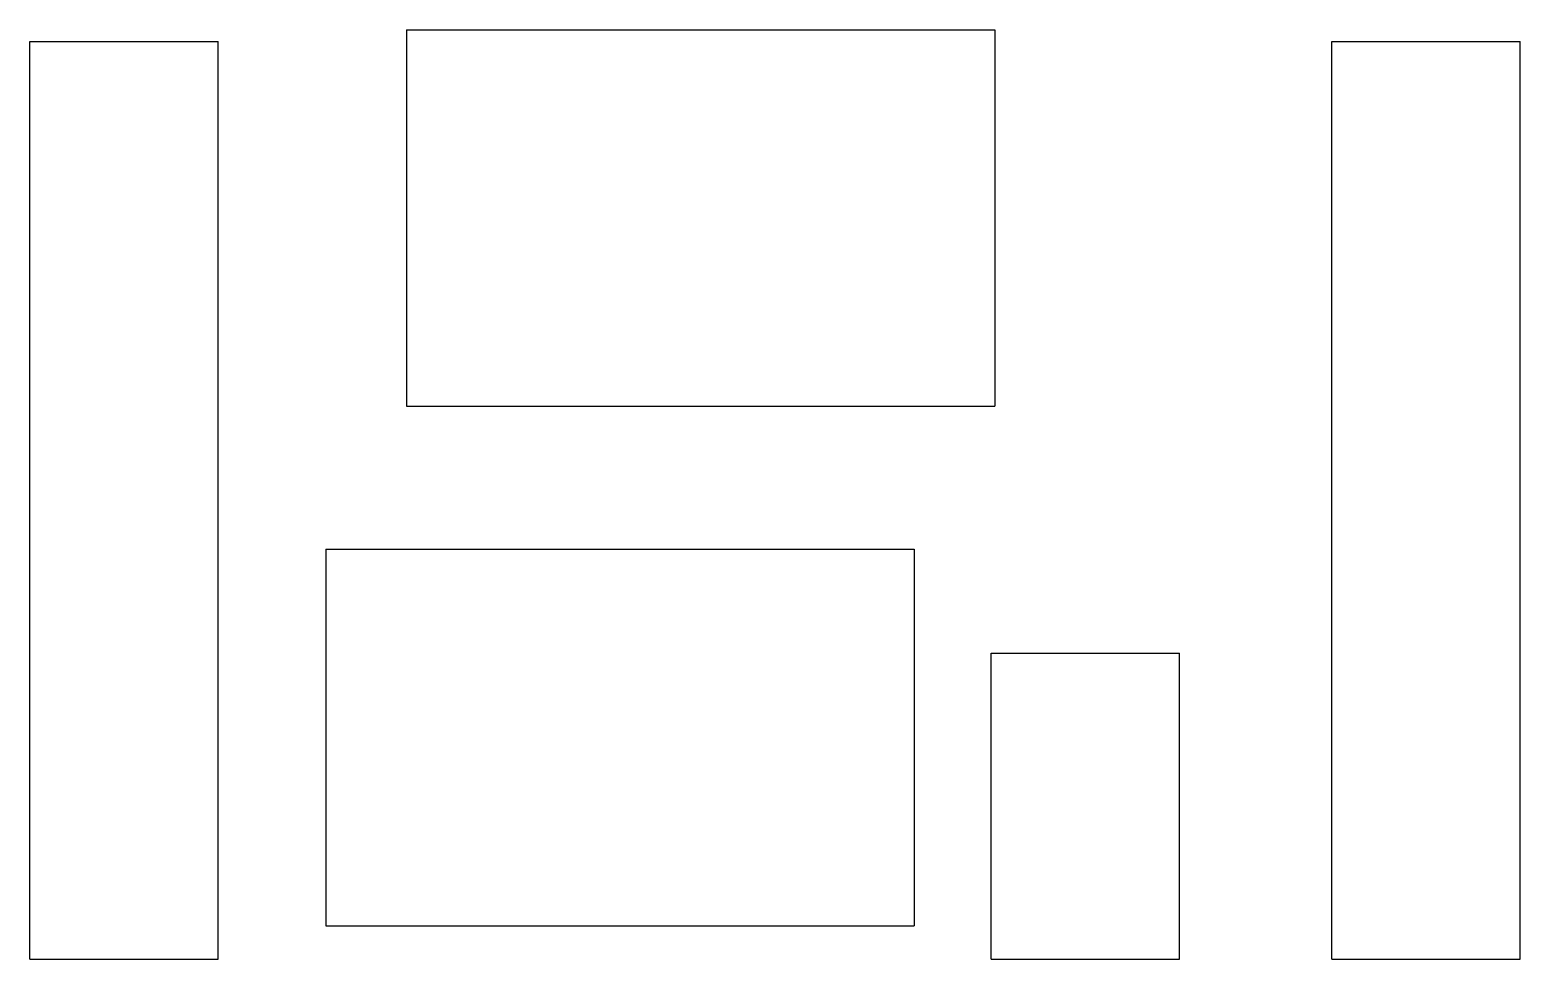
# Model space of a CAD drawing. Extents: x 0 to 63.3, y 0 to 39.5.
import ezdxf

# ---------------------------------------------------------------- set-up
doc = ezdxf.new("R2010")
doc.units = 0
doc.layers.add('MODELSKETCH_VISIBLE', color=7, linetype='CONTINUOUS')

msp = doc.modelspace()

# ---------------------------------------------------------------- linework, layer by layer
at = {"layer": 'MODELSKETCH_VISIBLE'}
for p, q in [((16, 39.5), (41, 39.5)), ((16, 39.5), (16, 23.5)), ((41, 39.5), (41, 23.5)), ((0, 0), (0, 39)), ((0, 39), (8, 39)), ((8, 0), (8, 39)), ((55.317, 39), (63.317, 39)), ((55.317, 0), (55.317, 39)), ((63.317, 0), (63.317, 39)), ((16, 23.5), (41, 23.5)), ((12.575, 17.423), (12.575, 1.423)), ((12.575, 17.423), (37.575, 17.423)), ((37.575, 17.423), (37.575, 1.423)), ((40.84, 13), (48.84, 13)), ((40.84, 0), (40.84, 13)), ((48.84, 0), (48.84, 13)), ((12.575, 1.423), (37.575, 1.423)), ((0, 0), (8, 0)), ((40.84, 0), (48.84, 0)), ((55.317, 0), (63.317, 0))]:
    msp.add_line(p, q, dxfattribs=at)

doc.saveas('drawing.dxf')
